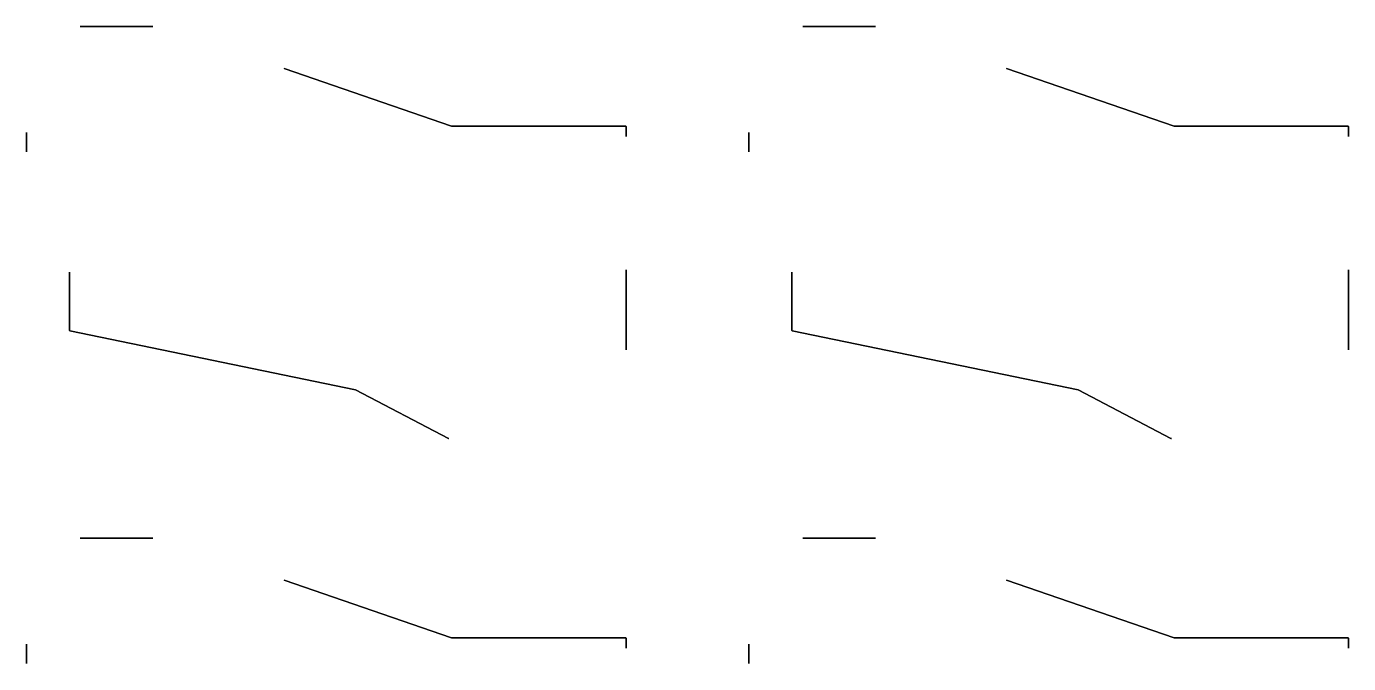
# Model space of a CAD drawing. Header units: millimetres. Extents: x -7.3 to 6.6, y -8.8 to 9.5.
# Drawn here: x 0 to 6.63, y 6.25 to 9.45 of the extents above; entities that cross this region are included whole.
import ezdxf

# ---------------------------------------------------------------- set-up
doc = ezdxf.new("R2010")
doc.units = ezdxf.units.MM
for name, color, linetype in [('000_rigid', 7, 'Continuous'), ('001_adhesive', 7, 'Continuous'), ('002_rigid', 7, 'Continuous'), ('003_adhesive', 7, 'Continuous'), ('004_flexible', 7, 'Continuous'), ('005_adhesive', 7, 'Continuous'), ('006_rigid', 7, 'Continuous'), ('007_adhesive', 7, 'Continuous'), ('008_rigid', 7, 'Continuous')]:
    doc.layers.add(name, color=color, linetype=linetype)

msp = doc.modelspace()

# ---------------------------------------------------------------- linework, layer by layer
at = {"layer": '000_rigid'}
for points in [[(0.2698, 9.4512), (0.6347, 9.4512), (0.6347, 9.4511), (0.2698, 9.4511)], [(3.8948, 9.4512), (4.2597, 9.4512), (4.2597, 9.4511), (3.8948, 9.4511)], [(1.2926, 9.2394), (2.1334, 8.951), (2.1337, 8.951), (3.0071, 8.951), (3.0071, 8.951), (3.0071, 8.951), (3.0086, 8.9495), (3.0086, 8.9495), (3.0086, 8.9495), (3.0086, 8.8987), (3.0085, 8.8987), (3.0085, 8.9495), (3.0071, 8.9509), (2.1337, 8.9509), (2.1334, 8.951), (1.2926, 9.2394)], [(4.9176, 9.2394), (5.7584, 8.951), (5.7587, 8.951), (6.6322, 8.951), (6.6322, 8.951), (6.6322, 8.951), (6.6336, 8.9495), (6.6336, 8.9495), (6.6336, 8.9495), (6.6336, 8.8987), (6.6336, 8.8987), (6.6336, 8.9495), (6.6322, 8.9509), (5.7587, 8.9509), (5.7584, 8.951), (4.9176, 9.2394)], [(0, 8.8216), (0, 8.9193), (0, 8.9193), (0, 8.8216)], [(3.6251, 8.8216), (3.6251, 8.9193), (3.6251, 8.9193), (3.6251, 8.8216)], [(3.0086, 8.2293), (3.0086, 7.8284), (3.0085, 7.8284), (3.0085, 7.8737), (3.0085, 8.0781), (3.0085, 8.2293)], [(6.6336, 8.2293), (6.6336, 7.8284), (6.6336, 7.8284), (6.6336, 7.8737), (6.6336, 8.0781), (6.6336, 8.2293)], [(2.12, 7.3841), (2.1181, 7.3841), (2.1181, 7.3841), (2.1174, 7.3843), (2.1174, 7.3843), (1.6517, 7.6281), (1.6514, 7.6282), (0.2172, 7.9235), (0.2172, 7.9235), (0.2172, 7.9235), (0.216, 7.9249), (0.216, 7.9249), (0.216, 7.9249), (0.216, 8.2188), (0.216, 8.2188), (0.216, 8.0781), (0.216, 7.9249), (0.2172, 7.9235), (1.6515, 7.6282), (1.6517, 7.6281), (2.1174, 7.3843), (2.1181, 7.3841), (2.12, 7.3841)], [(5.7451, 7.3841), (5.7431, 7.3841), (5.7431, 7.3841), (5.7424, 7.3843), (5.7424, 7.3843), (5.2767, 7.6281), (5.2765, 7.6282), (3.8422, 7.9235), (3.8422, 7.9235), (3.8422, 7.9235), (3.8411, 7.9249), (3.8411, 7.9249), (3.8411, 7.9249), (3.8411, 8.2188), (3.8411, 8.2188), (3.8411, 8.0781), (3.8411, 7.9249), (3.8422, 7.9235), (5.2765, 7.6282), (5.2767, 7.6281), (5.7424, 7.3843), (5.7431, 7.3841), (5.7451, 7.3841)], [(0.2698, 6.8841), (0.6347, 6.8841), (0.6347, 6.8841), (0.2698, 6.8841)], [(3.8948, 6.8841), (4.2597, 6.8841), (4.2597, 6.8841), (3.8948, 6.8841)], [(1.2926, 6.6723), (2.1334, 6.384), (2.1337, 6.3839), (3.0071, 6.3839), (3.0071, 6.3839), (3.0071, 6.3839), (3.0086, 6.3825), (3.0086, 6.3825), (3.0086, 6.3825), (3.0086, 6.3317), (3.0085, 6.3317), (3.0085, 6.3825), (3.0071, 6.3839), (2.1337, 6.3839), (2.1334, 6.384), (1.2926, 6.6723)], [(4.9176, 6.6723), (5.7584, 6.384), (5.7587, 6.3839), (6.6322, 6.3839), (6.6322, 6.3839), (6.6322, 6.3839), (6.6336, 6.3825), (6.6336, 6.3825), (6.6336, 6.3825), (6.6336, 6.3317), (6.6336, 6.3317), (6.6336, 6.3825), (6.6322, 6.3839), (5.7587, 6.3839), (5.7584, 6.384), (4.9176, 6.6723)], [(0, 6.2546), (0, 6.3522), (0, 6.3522), (0, 6.2546)], [(3.6251, 6.2546), (3.6251, 6.3522), (3.6251, 6.3522), (3.6251, 6.2546)]]:
    msp.add_lwpolyline(points, close=True, dxfattribs=at)
at = {"layer": '001_adhesive'}
for points in [[(0.2698, 9.4512), (0.6347, 9.4512), (0.6347, 9.4511), (0.2698, 9.4511)], [(3.8948, 9.4512), (4.2597, 9.4512), (4.2597, 9.4511), (3.8948, 9.4511)], [(1.2926, 9.2394), (2.1334, 8.951), (2.1337, 8.951), (3.0071, 8.951), (3.0071, 8.951), (3.0071, 8.951), (3.0086, 8.9495), (3.0086, 8.9495), (3.0086, 8.9495), (3.0086, 8.8987), (3.0085, 8.8987), (3.0085, 8.9495), (3.0071, 8.9509), (2.1337, 8.9509), (2.1334, 8.951), (1.2926, 9.2394)], [(4.9176, 9.2394), (5.7584, 8.951), (5.7587, 8.951), (6.6322, 8.951), (6.6322, 8.951), (6.6322, 8.951), (6.6336, 8.9495), (6.6336, 8.9495), (6.6336, 8.9495), (6.6336, 8.8987), (6.6336, 8.8987), (6.6336, 8.9495), (6.6322, 8.9509), (5.7587, 8.9509), (5.7584, 8.951), (4.9176, 9.2394)], [(0, 8.8216), (0, 8.9193), (0, 8.9193), (0, 8.8216)], [(3.6251, 8.8216), (3.6251, 8.9193), (3.6251, 8.9193), (3.6251, 8.8216)], [(3.0086, 8.2293), (3.0086, 7.8284), (3.0085, 7.8284), (3.0085, 7.8737), (3.0085, 8.0781), (3.0085, 8.2293)], [(6.6336, 8.2293), (6.6336, 7.8284), (6.6336, 7.8284), (6.6336, 7.8737), (6.6336, 8.0781), (6.6336, 8.2293)], [(2.12, 7.3841), (2.1181, 7.3841), (2.1181, 7.3841), (2.1174, 7.3843), (2.1174, 7.3843), (1.6517, 7.6281), (1.6514, 7.6282), (0.2172, 7.9235), (0.2172, 7.9235), (0.2172, 7.9235), (0.216, 7.9249), (0.216, 7.9249), (0.216, 7.9249), (0.216, 8.2188), (0.216, 8.2188), (0.216, 8.0781), (0.216, 7.9249), (0.2172, 7.9235), (1.6515, 7.6282), (1.6517, 7.6281), (2.1174, 7.3843), (2.1181, 7.3841), (2.12, 7.3841)], [(5.7451, 7.3841), (5.7431, 7.3841), (5.7431, 7.3841), (5.7424, 7.3843), (5.7424, 7.3843), (5.2767, 7.6281), (5.2765, 7.6282), (3.8422, 7.9235), (3.8422, 7.9235), (3.8422, 7.9235), (3.8411, 7.9249), (3.8411, 7.9249), (3.8411, 7.9249), (3.8411, 8.2188), (3.8411, 8.2188), (3.8411, 8.0781), (3.8411, 7.9249), (3.8422, 7.9235), (5.2765, 7.6282), (5.2767, 7.6281), (5.7424, 7.3843), (5.7431, 7.3841), (5.7451, 7.3841)], [(0.2698, 6.8841), (0.6347, 6.8841), (0.6347, 6.8841), (0.2698, 6.8841)], [(3.8948, 6.8841), (4.2597, 6.8841), (4.2597, 6.8841), (3.8948, 6.8841)], [(1.2926, 6.6723), (2.1334, 6.384), (2.1337, 6.3839), (3.0071, 6.3839), (3.0071, 6.3839), (3.0071, 6.3839), (3.0086, 6.3825), (3.0086, 6.3825), (3.0086, 6.3825), (3.0086, 6.3317), (3.0085, 6.3317), (3.0085, 6.3825), (3.0071, 6.3839), (2.1337, 6.3839), (2.1334, 6.384), (1.2926, 6.6723)], [(4.9176, 6.6723), (5.7584, 6.384), (5.7587, 6.3839), (6.6322, 6.3839), (6.6322, 6.3839), (6.6322, 6.3839), (6.6336, 6.3825), (6.6336, 6.3825), (6.6336, 6.3825), (6.6336, 6.3317), (6.6336, 6.3317), (6.6336, 6.3825), (6.6322, 6.3839), (5.7587, 6.3839), (5.7584, 6.384), (4.9176, 6.6723)], [(0, 6.2546), (0, 6.3522), (0, 6.3522), (0, 6.2546)], [(3.6251, 6.2546), (3.6251, 6.3522), (3.6251, 6.3522), (3.6251, 6.2546)]]:
    msp.add_lwpolyline(points, close=True, dxfattribs=at)
at = {"layer": '002_rigid'}
for points in [[(0.2698, 9.4512), (0.6347, 9.4512), (0.6347, 9.4511), (0.2698, 9.4511)], [(3.8948, 9.4512), (4.2597, 9.4512), (4.2597, 9.4511), (3.8948, 9.4511)], [(1.2926, 9.2394), (2.1334, 8.951), (2.1337, 8.951), (3.0071, 8.951), (3.0071, 8.951), (3.0071, 8.951), (3.0086, 8.9495), (3.0086, 8.9495), (3.0086, 8.9495), (3.0086, 8.8987), (3.0085, 8.8987), (3.0085, 8.9495), (3.0071, 8.9509), (2.1337, 8.9509), (2.1334, 8.951), (1.2926, 9.2394)], [(4.9176, 9.2394), (5.7584, 8.951), (5.7587, 8.951), (6.6322, 8.951), (6.6322, 8.951), (6.6322, 8.951), (6.6336, 8.9495), (6.6336, 8.9495), (6.6336, 8.9495), (6.6336, 8.8987), (6.6336, 8.8987), (6.6336, 8.9495), (6.6322, 8.9509), (5.7587, 8.9509), (5.7584, 8.951), (4.9176, 9.2394)], [(0, 8.8216), (0, 8.9193), (0, 8.9193), (0, 8.8216)], [(3.6251, 8.8216), (3.6251, 8.9193), (3.6251, 8.9193), (3.6251, 8.8216)], [(3.0086, 8.2293), (3.0086, 7.8284), (3.0085, 7.8284), (3.0085, 7.8737), (3.0085, 8.0781), (3.0085, 8.2293)], [(6.6336, 8.2293), (6.6336, 7.8284), (6.6336, 7.8284), (6.6336, 7.8737), (6.6336, 8.0781), (6.6336, 8.2293)], [(2.12, 7.3841), (2.1181, 7.3841), (2.1181, 7.3841), (2.1174, 7.3843), (2.1174, 7.3843), (1.6517, 7.6281), (1.6514, 7.6282), (0.2172, 7.9235), (0.2172, 7.9235), (0.2172, 7.9235), (0.216, 7.9249), (0.216, 7.9249), (0.216, 7.9249), (0.216, 8.2188), (0.216, 8.2188), (0.216, 8.0781), (0.216, 7.9249), (0.2172, 7.9235), (1.6515, 7.6282), (1.6517, 7.6281), (2.1174, 7.3843), (2.1181, 7.3841), (2.12, 7.3841)], [(5.7451, 7.3841), (5.7431, 7.3841), (5.7431, 7.3841), (5.7424, 7.3843), (5.7424, 7.3843), (5.2767, 7.6281), (5.2765, 7.6282), (3.8422, 7.9235), (3.8422, 7.9235), (3.8422, 7.9235), (3.8411, 7.9249), (3.8411, 7.9249), (3.8411, 7.9249), (3.8411, 8.2188), (3.8411, 8.2188), (3.8411, 8.0781), (3.8411, 7.9249), (3.8422, 7.9235), (5.2765, 7.6282), (5.2767, 7.6281), (5.7424, 7.3843), (5.7431, 7.3841), (5.7451, 7.3841)], [(0.2698, 6.8841), (0.6347, 6.8841), (0.6347, 6.8841), (0.2698, 6.8841)], [(3.8948, 6.8841), (4.2597, 6.8841), (4.2597, 6.8841), (3.8948, 6.8841)], [(1.2926, 6.6723), (2.1334, 6.384), (2.1337, 6.3839), (3.0071, 6.3839), (3.0071, 6.3839), (3.0071, 6.3839), (3.0086, 6.3825), (3.0086, 6.3825), (3.0086, 6.3825), (3.0086, 6.3317), (3.0085, 6.3317), (3.0085, 6.3825), (3.0071, 6.3839), (2.1337, 6.3839), (2.1334, 6.384), (1.2926, 6.6723)], [(4.9176, 6.6723), (5.7584, 6.384), (5.7587, 6.3839), (6.6322, 6.3839), (6.6322, 6.3839), (6.6322, 6.3839), (6.6336, 6.3825), (6.6336, 6.3825), (6.6336, 6.3825), (6.6336, 6.3317), (6.6336, 6.3317), (6.6336, 6.3825), (6.6322, 6.3839), (5.7587, 6.3839), (5.7584, 6.384), (4.9176, 6.6723)], [(0, 6.2546), (0, 6.3522), (0, 6.3522), (0, 6.2546)], [(3.6251, 6.2546), (3.6251, 6.3522), (3.6251, 6.3522), (3.6251, 6.2546)]]:
    msp.add_lwpolyline(points, close=True, dxfattribs=at)
at = {"layer": '003_adhesive'}
for points in [[(0.2698, 9.4512), (0.6347, 9.4512), (0.6347, 9.4511), (0.2698, 9.4511)], [(3.8948, 9.4512), (4.2597, 9.4512), (4.2597, 9.4511), (3.8948, 9.4511)], [(1.2926, 9.2394), (2.1334, 8.951), (2.1337, 8.951), (3.0071, 8.951), (3.0071, 8.951), (3.0071, 8.951), (3.0086, 8.9495), (3.0086, 8.9495), (3.0086, 8.9495), (3.0086, 8.8987), (3.0085, 8.8987), (3.0085, 8.9495), (3.0071, 8.9509), (2.1337, 8.9509), (2.1334, 8.951), (1.2926, 9.2394)], [(4.9176, 9.2394), (5.7584, 8.951), (5.7587, 8.951), (6.6322, 8.951), (6.6322, 8.951), (6.6322, 8.951), (6.6336, 8.9495), (6.6336, 8.9495), (6.6336, 8.9495), (6.6336, 8.8987), (6.6336, 8.8987), (6.6336, 8.9495), (6.6322, 8.9509), (5.7587, 8.9509), (5.7584, 8.951), (4.9176, 9.2394)], [(0, 8.8216), (0, 8.9193), (0, 8.9193), (0, 8.8216)], [(3.6251, 8.8216), (3.6251, 8.9193), (3.6251, 8.9193), (3.6251, 8.8216)], [(3.0086, 8.2293), (3.0086, 7.8284), (3.0085, 7.8284), (3.0085, 7.8737), (3.0085, 8.0781), (3.0085, 8.2293)], [(6.6336, 8.2293), (6.6336, 7.8284), (6.6336, 7.8284), (6.6336, 7.8737), (6.6336, 8.0781), (6.6336, 8.2293)], [(2.12, 7.3841), (2.1181, 7.3841), (2.1181, 7.3841), (2.1174, 7.3843), (2.1174, 7.3843), (1.6517, 7.6281), (1.6514, 7.6282), (0.2172, 7.9235), (0.2172, 7.9235), (0.2172, 7.9235), (0.216, 7.9249), (0.216, 7.9249), (0.216, 7.9249), (0.216, 8.2188), (0.216, 8.2188), (0.216, 8.0781), (0.216, 7.9249), (0.2172, 7.9235), (1.6515, 7.6282), (1.6517, 7.6281), (2.1174, 7.3843), (2.1181, 7.3841), (2.12, 7.3841)], [(5.7451, 7.3841), (5.7431, 7.3841), (5.7431, 7.3841), (5.7424, 7.3843), (5.7424, 7.3843), (5.2767, 7.6281), (5.2765, 7.6282), (3.8422, 7.9235), (3.8422, 7.9235), (3.8422, 7.9235), (3.8411, 7.9249), (3.8411, 7.9249), (3.8411, 7.9249), (3.8411, 8.2188), (3.8411, 8.2188), (3.8411, 8.0781), (3.8411, 7.9249), (3.8422, 7.9235), (5.2765, 7.6282), (5.2767, 7.6281), (5.7424, 7.3843), (5.7431, 7.3841), (5.7451, 7.3841)], [(0.2698, 6.8841), (0.6347, 6.8841), (0.6347, 6.8841), (0.2698, 6.8841)], [(3.8948, 6.8841), (4.2597, 6.8841), (4.2597, 6.8841), (3.8948, 6.8841)], [(1.2926, 6.6723), (2.1334, 6.384), (2.1337, 6.3839), (3.0071, 6.3839), (3.0071, 6.3839), (3.0071, 6.3839), (3.0086, 6.3825), (3.0086, 6.3825), (3.0086, 6.3825), (3.0086, 6.3317), (3.0085, 6.3317), (3.0085, 6.3825), (3.0071, 6.3839), (2.1337, 6.3839), (2.1334, 6.384), (1.2926, 6.6723)], [(4.9176, 6.6723), (5.7584, 6.384), (5.7587, 6.3839), (6.6322, 6.3839), (6.6322, 6.3839), (6.6322, 6.3839), (6.6336, 6.3825), (6.6336, 6.3825), (6.6336, 6.3825), (6.6336, 6.3317), (6.6336, 6.3317), (6.6336, 6.3825), (6.6322, 6.3839), (5.7587, 6.3839), (5.7584, 6.384), (4.9176, 6.6723)], [(0, 6.2546), (0, 6.3522), (0, 6.3522), (0, 6.2546)], [(3.6251, 6.2546), (3.6251, 6.3522), (3.6251, 6.3522), (3.6251, 6.2546)]]:
    msp.add_lwpolyline(points, close=True, dxfattribs=at)
at = {"layer": '004_flexible'}
for points in [[(0.2698, 9.4512), (0.6347, 9.4512), (0.6347, 9.4511), (0.2698, 9.4511)], [(3.8948, 9.4512), (4.2597, 9.4512), (4.2597, 9.4511), (3.8948, 9.4511)], [(1.2926, 9.2394), (2.1334, 8.951), (2.1337, 8.951), (3.0071, 8.951), (3.0071, 8.951), (3.0071, 8.951), (3.0086, 8.9495), (3.0086, 8.9495), (3.0086, 8.9495), (3.0086, 8.8987), (3.0085, 8.8987), (3.0085, 8.9495), (3.0071, 8.9509), (2.1337, 8.9509), (2.1334, 8.951), (1.2926, 9.2394)], [(4.9176, 9.2394), (5.7584, 8.951), (5.7587, 8.951), (6.6322, 8.951), (6.6322, 8.951), (6.6322, 8.951), (6.6336, 8.9495), (6.6336, 8.9495), (6.6336, 8.9495), (6.6336, 8.8987), (6.6336, 8.8987), (6.6336, 8.9495), (6.6322, 8.9509), (5.7587, 8.9509), (5.7584, 8.951), (4.9176, 9.2394)], [(0, 8.8216), (0, 8.9193), (0, 8.9193), (0, 8.8216)], [(3.6251, 8.8216), (3.6251, 8.9193), (3.6251, 8.9193), (3.6251, 8.8216)], [(3.0086, 8.2293), (3.0086, 7.8284), (3.0085, 7.8284), (3.0085, 7.8737), (3.0085, 8.0781), (3.0085, 8.2293)], [(6.6336, 8.2293), (6.6336, 7.8284), (6.6336, 7.8284), (6.6336, 7.8737), (6.6336, 8.0781), (6.6336, 8.2293)], [(2.12, 7.3841), (2.1181, 7.3841), (2.1181, 7.3841), (2.1174, 7.3843), (2.1174, 7.3843), (1.6517, 7.6281), (1.6514, 7.6282), (0.2172, 7.9235), (0.2172, 7.9235), (0.2172, 7.9235), (0.216, 7.9249), (0.216, 7.9249), (0.216, 7.9249), (0.216, 8.2188), (0.216, 8.2188), (0.216, 8.0781), (0.216, 7.9249), (0.2172, 7.9235), (1.6515, 7.6282), (1.6517, 7.6281), (2.1174, 7.3843), (2.1181, 7.3841), (2.12, 7.3841)], [(5.7451, 7.3841), (5.7431, 7.3841), (5.7431, 7.3841), (5.7424, 7.3843), (5.7424, 7.3843), (5.2767, 7.6281), (5.2765, 7.6282), (3.8422, 7.9235), (3.8422, 7.9235), (3.8422, 7.9235), (3.8411, 7.9249), (3.8411, 7.9249), (3.8411, 7.9249), (3.8411, 8.2188), (3.8411, 8.2188), (3.8411, 8.0781), (3.8411, 7.9249), (3.8422, 7.9235), (5.2765, 7.6282), (5.2767, 7.6281), (5.7424, 7.3843), (5.7431, 7.3841), (5.7451, 7.3841)], [(0.2698, 6.8841), (0.6347, 6.8841), (0.6347, 6.8841), (0.2698, 6.8841)], [(3.8948, 6.8841), (4.2597, 6.8841), (4.2597, 6.8841), (3.8948, 6.8841)], [(1.2926, 6.6723), (2.1334, 6.384), (2.1337, 6.3839), (3.0071, 6.3839), (3.0071, 6.3839), (3.0071, 6.3839), (3.0086, 6.3825), (3.0086, 6.3825), (3.0086, 6.3825), (3.0086, 6.3317), (3.0085, 6.3317), (3.0085, 6.3825), (3.0071, 6.3839), (2.1337, 6.3839), (2.1334, 6.384), (1.2926, 6.6723)], [(4.9176, 6.6723), (5.7584, 6.384), (5.7587, 6.3839), (6.6322, 6.3839), (6.6322, 6.3839), (6.6322, 6.3839), (6.6336, 6.3825), (6.6336, 6.3825), (6.6336, 6.3825), (6.6336, 6.3317), (6.6336, 6.3317), (6.6336, 6.3825), (6.6322, 6.3839), (5.7587, 6.3839), (5.7584, 6.384), (4.9176, 6.6723)], [(0, 6.2546), (0, 6.3522), (0, 6.3522), (0, 6.2546)], [(3.6251, 6.2546), (3.6251, 6.3522), (3.6251, 6.3522), (3.6251, 6.2546)]]:
    msp.add_lwpolyline(points, close=True, dxfattribs=at)
at = {"layer": '005_adhesive'}
for points in [[(0.2698, 9.4512), (0.6347, 9.4512), (0.6347, 9.4511), (0.2698, 9.4511)], [(3.8948, 9.4512), (4.2597, 9.4512), (4.2597, 9.4511), (3.8948, 9.4511)], [(1.2926, 9.2394), (2.1334, 8.951), (2.1337, 8.951), (3.0071, 8.951), (3.0071, 8.951), (3.0071, 8.951), (3.0086, 8.9495), (3.0086, 8.9495), (3.0086, 8.9495), (3.0086, 8.8987), (3.0085, 8.8987), (3.0085, 8.9495), (3.0071, 8.9509), (2.1337, 8.9509), (2.1334, 8.951), (1.2926, 9.2394)], [(4.9176, 9.2394), (5.7584, 8.951), (5.7587, 8.951), (6.6322, 8.951), (6.6322, 8.951), (6.6322, 8.951), (6.6336, 8.9495), (6.6336, 8.9495), (6.6336, 8.9495), (6.6336, 8.8987), (6.6336, 8.8987), (6.6336, 8.9495), (6.6322, 8.9509), (5.7587, 8.9509), (5.7584, 8.951), (4.9176, 9.2394)], [(0, 8.8216), (0, 8.9193), (0, 8.9193), (0, 8.8216)], [(3.6251, 8.8216), (3.6251, 8.9193), (3.6251, 8.9193), (3.6251, 8.8216)], [(3.0086, 8.2293), (3.0086, 7.8284), (3.0085, 7.8284), (3.0085, 7.8737), (3.0085, 8.0781), (3.0085, 8.2293)], [(6.6336, 8.2293), (6.6336, 7.8284), (6.6336, 7.8284), (6.6336, 7.8737), (6.6336, 8.0781), (6.6336, 8.2293)], [(2.12, 7.3841), (2.1181, 7.3841), (2.1181, 7.3841), (2.1174, 7.3843), (2.1174, 7.3843), (1.6517, 7.6281), (1.6514, 7.6282), (0.2172, 7.9235), (0.2172, 7.9235), (0.2172, 7.9235), (0.216, 7.9249), (0.216, 7.9249), (0.216, 7.9249), (0.216, 8.2188), (0.216, 8.2188), (0.216, 8.0781), (0.216, 7.9249), (0.2172, 7.9235), (1.6515, 7.6282), (1.6517, 7.6281), (2.1174, 7.3843), (2.1181, 7.3841), (2.12, 7.3841)], [(5.7451, 7.3841), (5.7431, 7.3841), (5.7431, 7.3841), (5.7424, 7.3843), (5.7424, 7.3843), (5.2767, 7.6281), (5.2765, 7.6282), (3.8422, 7.9235), (3.8422, 7.9235), (3.8422, 7.9235), (3.8411, 7.9249), (3.8411, 7.9249), (3.8411, 7.9249), (3.8411, 8.2188), (3.8411, 8.2188), (3.8411, 8.0781), (3.8411, 7.9249), (3.8422, 7.9235), (5.2765, 7.6282), (5.2767, 7.6281), (5.7424, 7.3843), (5.7431, 7.3841), (5.7451, 7.3841)], [(0.2698, 6.8841), (0.6347, 6.8841), (0.6347, 6.8841), (0.2698, 6.8841)], [(3.8948, 6.8841), (4.2597, 6.8841), (4.2597, 6.8841), (3.8948, 6.8841)], [(1.2926, 6.6723), (2.1334, 6.384), (2.1337, 6.3839), (3.0071, 6.3839), (3.0071, 6.3839), (3.0071, 6.3839), (3.0086, 6.3825), (3.0086, 6.3825), (3.0086, 6.3825), (3.0086, 6.3317), (3.0085, 6.3317), (3.0085, 6.3825), (3.0071, 6.3839), (2.1337, 6.3839), (2.1334, 6.384), (1.2926, 6.6723)], [(4.9176, 6.6723), (5.7584, 6.384), (5.7587, 6.3839), (6.6322, 6.3839), (6.6322, 6.3839), (6.6322, 6.3839), (6.6336, 6.3825), (6.6336, 6.3825), (6.6336, 6.3825), (6.6336, 6.3317), (6.6336, 6.3317), (6.6336, 6.3825), (6.6322, 6.3839), (5.7587, 6.3839), (5.7584, 6.384), (4.9176, 6.6723)], [(0, 6.2546), (0, 6.3522), (0, 6.3522), (0, 6.2546)], [(3.6251, 6.2546), (3.6251, 6.3522), (3.6251, 6.3522), (3.6251, 6.2546)]]:
    msp.add_lwpolyline(points, close=True, dxfattribs=at)
at = {"layer": '006_rigid'}
for points in [[(0.2698, 9.4512), (0.6347, 9.4512), (0.6347, 9.4511), (0.2698, 9.4511)], [(3.8948, 9.4512), (4.2597, 9.4512), (4.2597, 9.4511), (3.8948, 9.4511)], [(1.2926, 9.2394), (2.1334, 8.951), (2.1337, 8.951), (3.0071, 8.951), (3.0071, 8.951), (3.0071, 8.951), (3.0086, 8.9495), (3.0086, 8.9495), (3.0086, 8.9495), (3.0086, 8.8987), (3.0085, 8.8987), (3.0085, 8.9495), (3.0071, 8.9509), (2.1337, 8.9509), (2.1334, 8.951), (1.2926, 9.2394)], [(4.9176, 9.2394), (5.7584, 8.951), (5.7587, 8.951), (6.6322, 8.951), (6.6322, 8.951), (6.6322, 8.951), (6.6336, 8.9495), (6.6336, 8.9495), (6.6336, 8.9495), (6.6336, 8.8987), (6.6336, 8.8987), (6.6336, 8.9495), (6.6322, 8.9509), (5.7587, 8.9509), (5.7584, 8.951), (4.9176, 9.2394)], [(0, 8.8216), (0, 8.9193), (0, 8.9193), (0, 8.8216)], [(3.6251, 8.8216), (3.6251, 8.9193), (3.6251, 8.9193), (3.6251, 8.8216)], [(3.0086, 8.2293), (3.0086, 7.8284), (3.0085, 7.8284), (3.0085, 7.8737), (3.0085, 8.0781), (3.0085, 8.2293)], [(6.6336, 8.2293), (6.6336, 7.8284), (6.6336, 7.8284), (6.6336, 7.8737), (6.6336, 8.0781), (6.6336, 8.2293)], [(2.12, 7.3841), (2.1181, 7.3841), (2.1181, 7.3841), (2.1174, 7.3843), (2.1174, 7.3843), (1.6517, 7.6281), (1.6514, 7.6282), (0.2172, 7.9235), (0.2172, 7.9235), (0.2172, 7.9235), (0.216, 7.9249), (0.216, 7.9249), (0.216, 7.9249), (0.216, 8.2188), (0.216, 8.2188), (0.216, 8.0781), (0.216, 7.9249), (0.2172, 7.9235), (1.6515, 7.6282), (1.6517, 7.6281), (2.1174, 7.3843), (2.1181, 7.3841), (2.12, 7.3841)], [(5.7451, 7.3841), (5.7431, 7.3841), (5.7431, 7.3841), (5.7424, 7.3843), (5.7424, 7.3843), (5.2767, 7.6281), (5.2765, 7.6282), (3.8422, 7.9235), (3.8422, 7.9235), (3.8422, 7.9235), (3.8411, 7.9249), (3.8411, 7.9249), (3.8411, 7.9249), (3.8411, 8.2188), (3.8411, 8.2188), (3.8411, 8.0781), (3.8411, 7.9249), (3.8422, 7.9235), (5.2765, 7.6282), (5.2767, 7.6281), (5.7424, 7.3843), (5.7431, 7.3841), (5.7451, 7.3841)], [(0.2698, 6.8841), (0.6347, 6.8841), (0.6347, 6.8841), (0.2698, 6.8841)], [(3.8948, 6.8841), (4.2597, 6.8841), (4.2597, 6.8841), (3.8948, 6.8841)], [(1.2926, 6.6723), (2.1334, 6.384), (2.1337, 6.3839), (3.0071, 6.3839), (3.0071, 6.3839), (3.0071, 6.3839), (3.0086, 6.3825), (3.0086, 6.3825), (3.0086, 6.3825), (3.0086, 6.3317), (3.0085, 6.3317), (3.0085, 6.3825), (3.0071, 6.3839), (2.1337, 6.3839), (2.1334, 6.384), (1.2926, 6.6723)], [(4.9176, 6.6723), (5.7584, 6.384), (5.7587, 6.3839), (6.6322, 6.3839), (6.6322, 6.3839), (6.6322, 6.3839), (6.6336, 6.3825), (6.6336, 6.3825), (6.6336, 6.3825), (6.6336, 6.3317), (6.6336, 6.3317), (6.6336, 6.3825), (6.6322, 6.3839), (5.7587, 6.3839), (5.7584, 6.384), (4.9176, 6.6723)], [(0, 6.2546), (0, 6.3522), (0, 6.3522), (0, 6.2546)], [(3.6251, 6.2546), (3.6251, 6.3522), (3.6251, 6.3522), (3.6251, 6.2546)]]:
    msp.add_lwpolyline(points, close=True, dxfattribs=at)
at = {"layer": '007_adhesive'}
for points in [[(0.2698, 9.4512), (0.6347, 9.4512), (0.6347, 9.4511), (0.2698, 9.4511)], [(3.8948, 9.4512), (4.2597, 9.4512), (4.2597, 9.4511), (3.8948, 9.4511)], [(1.2926, 9.2394), (2.1334, 8.951), (2.1337, 8.951), (3.0071, 8.951), (3.0071, 8.951), (3.0071, 8.951), (3.0086, 8.9495), (3.0086, 8.9495), (3.0086, 8.9495), (3.0086, 8.8987), (3.0085, 8.8987), (3.0085, 8.9495), (3.0071, 8.9509), (2.1337, 8.9509), (2.1334, 8.951), (1.2926, 9.2394)], [(4.9176, 9.2394), (5.7584, 8.951), (5.7587, 8.951), (6.6322, 8.951), (6.6322, 8.951), (6.6322, 8.951), (6.6336, 8.9495), (6.6336, 8.9495), (6.6336, 8.9495), (6.6336, 8.8987), (6.6336, 8.8987), (6.6336, 8.9495), (6.6322, 8.9509), (5.7587, 8.9509), (5.7584, 8.951), (4.9176, 9.2394)], [(0, 8.8216), (0, 8.9193), (0, 8.9193), (0, 8.8216)], [(3.6251, 8.8216), (3.6251, 8.9193), (3.6251, 8.9193), (3.6251, 8.8216)], [(3.0086, 8.2293), (3.0086, 7.8284), (3.0085, 7.8284), (3.0085, 7.8737), (3.0085, 8.0781), (3.0085, 8.2293)], [(6.6336, 8.2293), (6.6336, 7.8284), (6.6336, 7.8284), (6.6336, 7.8737), (6.6336, 8.0781), (6.6336, 8.2293)], [(2.12, 7.3841), (2.1181, 7.3841), (2.1181, 7.3841), (2.1174, 7.3843), (2.1174, 7.3843), (1.6517, 7.6281), (1.6514, 7.6282), (0.2172, 7.9235), (0.2172, 7.9235), (0.2172, 7.9235), (0.216, 7.9249), (0.216, 7.9249), (0.216, 7.9249), (0.216, 8.2188), (0.216, 8.2188), (0.216, 8.0781), (0.216, 7.9249), (0.2172, 7.9235), (1.6515, 7.6282), (1.6517, 7.6281), (2.1174, 7.3843), (2.1181, 7.3841), (2.12, 7.3841)], [(5.7451, 7.3841), (5.7431, 7.3841), (5.7431, 7.3841), (5.7424, 7.3843), (5.7424, 7.3843), (5.2767, 7.6281), (5.2765, 7.6282), (3.8422, 7.9235), (3.8422, 7.9235), (3.8422, 7.9235), (3.8411, 7.9249), (3.8411, 7.9249), (3.8411, 7.9249), (3.8411, 8.2188), (3.8411, 8.2188), (3.8411, 8.0781), (3.8411, 7.9249), (3.8422, 7.9235), (5.2765, 7.6282), (5.2767, 7.6281), (5.7424, 7.3843), (5.7431, 7.3841), (5.7451, 7.3841)], [(0.2698, 6.8841), (0.6347, 6.8841), (0.6347, 6.8841), (0.2698, 6.8841)], [(3.8948, 6.8841), (4.2597, 6.8841), (4.2597, 6.8841), (3.8948, 6.8841)], [(1.2926, 6.6723), (2.1334, 6.384), (2.1337, 6.3839), (3.0071, 6.3839), (3.0071, 6.3839), (3.0071, 6.3839), (3.0086, 6.3825), (3.0086, 6.3825), (3.0086, 6.3825), (3.0086, 6.3317), (3.0085, 6.3317), (3.0085, 6.3825), (3.0071, 6.3839), (2.1337, 6.3839), (2.1334, 6.384), (1.2926, 6.6723)], [(4.9176, 6.6723), (5.7584, 6.384), (5.7587, 6.3839), (6.6322, 6.3839), (6.6322, 6.3839), (6.6322, 6.3839), (6.6336, 6.3825), (6.6336, 6.3825), (6.6336, 6.3825), (6.6336, 6.3317), (6.6336, 6.3317), (6.6336, 6.3825), (6.6322, 6.3839), (5.7587, 6.3839), (5.7584, 6.384), (4.9176, 6.6723)], [(0, 6.2546), (0, 6.3522), (0, 6.3522), (0, 6.2546)], [(3.6251, 6.2546), (3.6251, 6.3522), (3.6251, 6.3522), (3.6251, 6.2546)]]:
    msp.add_lwpolyline(points, close=True, dxfattribs=at)
at = {"layer": '008_rigid'}
for points in [[(0.2698, 9.4512), (0.6347, 9.4512), (0.6347, 9.4511), (0.2698, 9.4511)], [(3.8948, 9.4512), (4.2597, 9.4512), (4.2597, 9.4511), (3.8948, 9.4511)], [(1.2926, 9.2394), (2.1334, 8.951), (2.1337, 8.951), (3.0071, 8.951), (3.0071, 8.951), (3.0071, 8.951), (3.0086, 8.9495), (3.0086, 8.9495), (3.0086, 8.9495), (3.0086, 8.8987), (3.0085, 8.8987), (3.0085, 8.9495), (3.0071, 8.9509), (2.1337, 8.9509), (2.1334, 8.951), (1.2926, 9.2394)], [(4.9176, 9.2394), (5.7584, 8.951), (5.7587, 8.951), (6.6322, 8.951), (6.6322, 8.951), (6.6322, 8.951), (6.6336, 8.9495), (6.6336, 8.9495), (6.6336, 8.9495), (6.6336, 8.8987), (6.6336, 8.8987), (6.6336, 8.9495), (6.6322, 8.9509), (5.7587, 8.9509), (5.7584, 8.951), (4.9176, 9.2394)], [(0, 8.8216), (0, 8.9193), (0, 8.9193), (0, 8.8216)], [(3.6251, 8.8216), (3.6251, 8.9193), (3.6251, 8.9193), (3.6251, 8.8216)], [(3.0086, 8.2293), (3.0086, 7.8284), (3.0085, 7.8284), (3.0085, 7.8737), (3.0085, 8.0781), (3.0085, 8.2293)], [(6.6336, 8.2293), (6.6336, 7.8284), (6.6336, 7.8284), (6.6336, 7.8737), (6.6336, 8.0781), (6.6336, 8.2293)], [(2.12, 7.3841), (2.1181, 7.3841), (2.1181, 7.3841), (2.1174, 7.3843), (2.1174, 7.3843), (1.6517, 7.6281), (1.6514, 7.6282), (0.2172, 7.9235), (0.2172, 7.9235), (0.2172, 7.9235), (0.216, 7.9249), (0.216, 7.9249), (0.216, 7.9249), (0.216, 8.2188), (0.216, 8.2188), (0.216, 8.0781), (0.216, 7.9249), (0.2172, 7.9235), (1.6515, 7.6282), (1.6517, 7.6281), (2.1174, 7.3843), (2.1181, 7.3841), (2.12, 7.3841)], [(5.7451, 7.3841), (5.7431, 7.3841), (5.7431, 7.3841), (5.7424, 7.3843), (5.7424, 7.3843), (5.2767, 7.6281), (5.2765, 7.6282), (3.8422, 7.9235), (3.8422, 7.9235), (3.8422, 7.9235), (3.8411, 7.9249), (3.8411, 7.9249), (3.8411, 7.9249), (3.8411, 8.2188), (3.8411, 8.2188), (3.8411, 8.0781), (3.8411, 7.9249), (3.8422, 7.9235), (5.2765, 7.6282), (5.2767, 7.6281), (5.7424, 7.3843), (5.7431, 7.3841), (5.7451, 7.3841)], [(0.2698, 6.8841), (0.6347, 6.8841), (0.6347, 6.8841), (0.2698, 6.8841)], [(3.8948, 6.8841), (4.2597, 6.8841), (4.2597, 6.8841), (3.8948, 6.8841)], [(1.2926, 6.6723), (2.1334, 6.384), (2.1337, 6.3839), (3.0071, 6.3839), (3.0071, 6.3839), (3.0071, 6.3839), (3.0086, 6.3825), (3.0086, 6.3825), (3.0086, 6.3825), (3.0086, 6.3317), (3.0085, 6.3317), (3.0085, 6.3825), (3.0071, 6.3839), (2.1337, 6.3839), (2.1334, 6.384), (1.2926, 6.6723)], [(4.9176, 6.6723), (5.7584, 6.384), (5.7587, 6.3839), (6.6322, 6.3839), (6.6322, 6.3839), (6.6322, 6.3839), (6.6336, 6.3825), (6.6336, 6.3825), (6.6336, 6.3825), (6.6336, 6.3317), (6.6336, 6.3317), (6.6336, 6.3825), (6.6322, 6.3839), (5.7587, 6.3839), (5.7584, 6.384), (4.9176, 6.6723)], [(0, 6.2546), (0, 6.3522), (0, 6.3522), (0, 6.2546)], [(3.6251, 6.2546), (3.6251, 6.3522), (3.6251, 6.3522), (3.6251, 6.2546)]]:
    msp.add_lwpolyline(points, close=True, dxfattribs=at)

doc.saveas('drawing.dxf')
